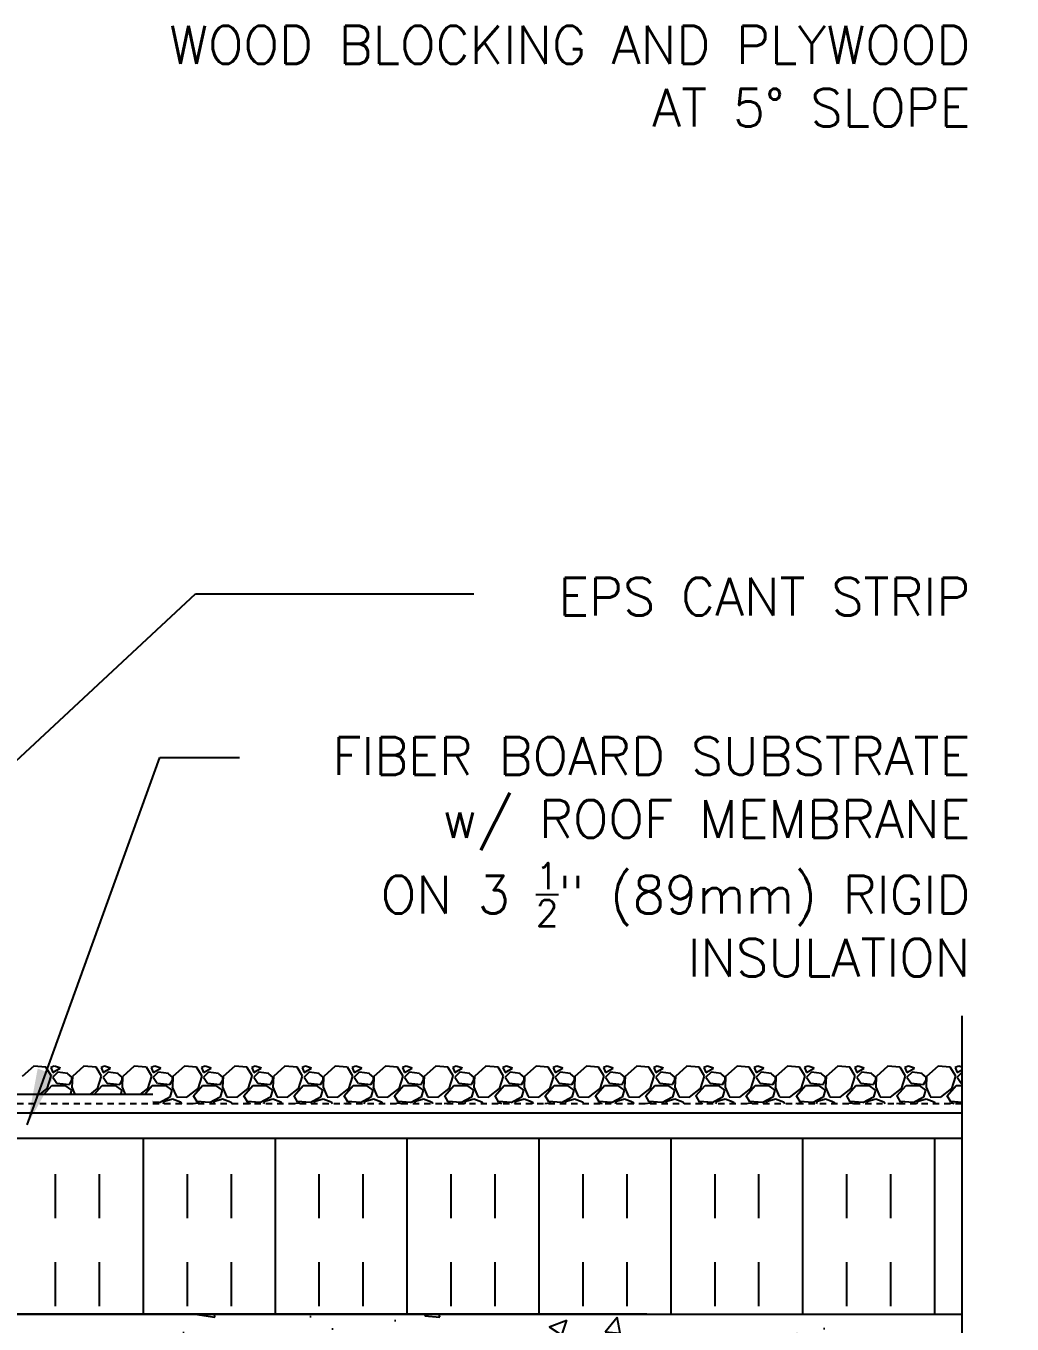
# Model space of a CAD drawing. Header units: inches. Extents: x 174.2 to 231.3, y 176.7 to 251.5.
# Drawn here: x 211.66 to 231.29, y 224.85 to 250.68 of the extents above; entities that cross this region are included whole.
import ezdxf

# ---------------------------------------------------------------- set-up
doc = ezdxf.new("R2010")
doc.units = ezdxf.units.IN
doc.header["$LTSCALE"] = 0.5
doc.header["$MEASUREMENT"] = 0
doc.linetypes.add('DASHED2', pattern=[0.375, 0.25, -0.125])
for name, color, linetype in [('HATCH', 12, 'Continuous'), ('line25', 2, 'Continuous'), ('LINE50', 5, 'Continuous'), ('LINE9', 9, 'Continuous'), ('TEXT', 4, 'Continuous')]:
    doc.layers.add(name, color=color, linetype=linetype)
doc.styles.add('DIM', font='romans.shx', dxfattribs={"width": 0.7})
doc.styles.add('ROMANS', font='romans.shx', dxfattribs={"height": 0.75})
doc.dimstyles.new('ext_12', dxfattribs={"dimscale": 12, "dimtxt": 0.075, "dimasz": 0.09375, "dimexe": 0.09375, "dimexo": 0.0625, "dimgap": 0.0625, "dimtad": 1, "dimdec": 1, "dimzin": 2, "dimdsep": 46, "dimlunit": 4, "dimtxsty": 'DIM', "dimcen": 0.09, "dimdle": 0.09375, "dimclrt": 4, "dimadec": 0, "dimazin": 0, "dimtfac": 1, "dimtdec": 1, "dimtmove": 2, "dimatfit": 3, "dimfxl": 1, "dimfrac": 2, "dimtolj": 1, "dimtzin": 0, "dimarcsym": 0})

msp = doc.modelspace()

# ---------------------------------------------------------------- hatches: boundary and pattern name
at = {"layer": 'HATCH'}
h = msp.add_hatch(dxfattribs=at)
h.set_pattern_fill('AR-CONC', color=256, scale=0.5)
h.set_pattern_definition([(50, (0, 0), (3.5863, -0.31376), [0.375, -4.125]), (355, (0, 0), (-0.693757, 3.76096), [0.3, -3.3]), (100.4514, (0.299, -0.026), (2.892544, 3.4472), [0.3187, -3.50571]), (46.1842, (0, 1), (5.336207, -0.827596), [0.5625, -6.1875]), (96.6356, (0.4447, 0.931), (4.67331, 4.87059), [0.47805, -5.25857]), (351.1842, (0, 1), (4.67331, 4.87059), [0.45, -4.95]), (21, (0.5, 0.75), (2.984535, -2.013094), [0.375, -4.125]), (326, (0.5, 0.75), (1.216577, 3.62575), [0.3, -3.3]), (71.4514, (0.7487, 0.5822), (4.201112, 1.612656), [0.3187, -3.50571]), (37.5, (0, 0), (0.0607993, 1.6644693), [0, -3.26, 0, -3.35, 0, -3.3125]), (7.5, (0, 0), (1.315348, 1.972059), [0, -1.91, 0, -3.185, 0, -1.2625]), (327.5, (-1.115, 0), (2.669112, -0.1127744), [0, -1.25, 0, -3.9, 0, -5.175]), (317.5, (-1.615, 0), (2.915931, 0.500525), [0, -1.625, 0, -2.59, 0, -3.675])])
edge = h.paths.add_edge_path()
edge.add_arc((202.41, 200.954), 0.5, 46.2109, 66.4218)
edge.add_line((202.61, 201.412), (202.52, 201.412))
edge.add_line((202.52, 201.412), (202.52, 201.454))
edge.add_arc((202.66, 201.661), 0.25, 180, 235.9442, ccw=False)
edge.add_line((202.41, 201.661), (202.41, 201.728))
edge.add_arc((202.472, 201.728), 0.0625, 90, 180, ccw=False)
edge.add_line((202.472, 201.791), (202.52, 201.791))
edge.add_line((202.52, 201.791), (202.52, 201.861))
edge.add_line((202.52, 201.861), (202.415, 201.861))
edge.add_arc((202.537, 202.203), 0.364, 214.9775, 250.3387, ccw=False)
edge.add_arc((201.614, 201.592), 0.743, 32.7919, 73.8107)
edge.add_spline(control_points=[(201.821, 202.306), (200.384, 202.627)], knot_values=[0, 0, 1, 1], degree=1, periodic=0)
edge.add_arc((199.827, 199.695), 2.984, 79.2546, 90.0995)
edge.add_line((199.822, 202.679), (198.756, 202.695))
edge.add_line((198.756, 202.695), (197.689, 202.679))
edge.add_arc((197.684, 199.695), 2.984, 89.9005, 100.7454)
edge.add_spline(control_points=[(197.128, 202.627), (195.69, 202.306)], knot_values=[0, 0, 1, 1], degree=1, periodic=0)
edge.add_arc((195.897, 201.592), 0.743, 106.1893, 147.2081)
edge.add_arc((194.974, 202.203), 0.364, 289.6613, 325.0225, ccw=False)
edge.add_line((195.097, 201.861), (194.992, 201.861))
edge.add_line((194.992, 201.861), (194.992, 201.791))
edge.add_line((194.992, 201.791), (195.039, 201.791))
edge.add_arc((195.039, 201.728), 0.0625, 0, 90, ccw=False)
edge.add_line((195.102, 201.728), (195.102, 201.661))
edge.add_arc((194.852, 201.661), 0.25, 304.0558, 360, ccw=False)
edge.add_line((194.992, 201.454), (194.992, 201.412))
edge.add_line((194.992, 201.412), (194.902, 201.412))
edge.add_arc((195.102, 200.954), 0.5, 113.5782, 133.7891)
edge.add_line((194.756, 201.315), (194.756, 198.544))
edge.add_line((194.756, 198.544), (197.756, 198.544))
edge.add_line((197.756, 198.544), (198.756, 199.544))
edge.add_line((198.756, 199.544), (198.756, 198.544))
edge.add_line((198.756, 198.544), (198.756, 197.544))
edge.add_line((198.756, 197.544), (199.756, 198.544))
edge.add_line((199.756, 198.544), (202.756, 198.544))
edge.add_line((202.756, 198.544), (202.756, 201.315))
h.paths.add_polyline_path([(202.756, 207.541), (202.756, 208.861), (202.126, 208.861), (202.126, 208.974), (202.246, 209.174), (202.246, 210.642, 0.268138), (202.084, 210.791), (195.427, 210.791, 0.268156), (195.266, 210.642), (195.266, 209.174), (195.386, 208.974), (195.386, 208.861), (194.756, 208.861), (194.756, 207.541), (194.756, 205.507, 0.088416), (194.902, 205.41), (194.992, 205.41), (194.992, 205.368, -0.249069), (195.102, 205.161), (195.102, 205.093, -0.414214), (195.039, 205.031), (194.992, 205.031), (194.992, 204.961), (195.097, 204.961, 0.085348), (195.426, 205.036, -0.669601), (195.559, 204.916, 2.087231), (195.993, 205.141, -1), (196.156, 205.549, -0.21345), (196.548, 205.16, -0.068226), (196.684, 204.532, 1.753171), (197.135, 204.829, -0.940793), (197.338, 205.212, -0.173075), (197.684, 204.845), (197.827, 204.459, 1.612474), (198.258, 204.818, -0.734872), (198.282, 205.329, -0.068475), (198.756, 205.391, -0.068475), (199.23, 205.329, -0.734872), (199.253, 204.818, 1.612474), (199.684, 204.459), (199.827, 204.845, -0.173075), (200.173, 205.212, -0.940793), (200.376, 204.829, 1.753171), (200.827, 204.532, -0.068226), (200.963, 205.16, -0.21345), (201.355, 205.549, -1), (201.519, 205.141, 2.087231), (201.953, 204.916, -0.669601), (202.085, 205.036, 0.085348), (202.415, 204.961), (202.52, 204.961), (202.52, 205.031), (202.472, 205.031, -0.414214), (202.41, 205.093), (202.41, 205.161, -0.249069), (202.52, 205.368), (202.52, 205.41), (202.61, 205.41, 0.088416), (202.756, 205.507)])
h.paths.add_polyline_path([(198.679, 212.194, 0.225652), (198.304, 212.569), (195.641, 212.569, 0.225652), (195.266, 212.194), (195.266, 211.353, 0.225652), (195.641, 210.978), (198.304, 210.978, 0.225652), (198.679, 211.353)])
h.paths.add_polyline_path([(198.679, 213.975, 0.225652), (198.304, 214.35), (195.641, 214.35, 0.225652), (195.266, 213.975), (195.266, 213.134, 0.225652), (195.641, 212.759), (198.304, 212.759, 0.225652), (198.679, 213.134)])
h.paths.add_polyline_path([(202.246, 213.975, 0.225652), (201.871, 214.35), (199.207, 214.35, 0.225652), (198.832, 213.975), (198.832, 213.134, 0.225652), (199.207, 212.759), (201.871, 212.759, 0.225652), (202.246, 213.134)])
h.paths.add_polyline_path([(202.246, 212.194, 0.225652), (201.871, 212.569), (199.207, 212.569, 0.225652), (198.832, 212.194), (198.832, 211.353, 0.225652), (199.207, 210.978), (201.871, 210.978, 0.225652), (202.246, 211.353)])
h.paths.add_polyline_path([(202.391, 217.996), (202.756, 217.996), (202.756, 218.291), (202.756, 221.791), (201.256, 221.791), (201.256, 217.999), (201.534, 217.999), (201.534, 217.772), (201.275, 217.772), (201.006, 217.772), (200.477, 217.772), (200.477, 217.999), (200.756, 217.999), (200.756, 221.791), (199.256, 221.791, 0.506158), (198.612, 221.777, 0.520567), (197.968, 221.777, 0.520567), (197.686, 221.777, 0.520567), (197.451, 221.777, 0.520567), (196.933, 221.777, 0.520567), (196.542, 221.777, 0.520567), (195.907, 221.777, 0.520567), (195.557, 221.777, 0.408907), (195.121, 221.858), (195.121, 220.696), (194.756, 220.696), (194.756, 219.946), (195.121, 219.946), (195.121, 218.746), (194.756, 218.746), (194.756, 217.996), (195.121, 217.996), (195.121, 217.212, -0.385423), (195.166, 217.163), (195.166, 217.133), (195.266, 217.133), (195.266, 215.531, -0.380397), (195.559, 215.236, 2.087231), (195.993, 215.461, -1), (196.156, 215.869, -0.21345), (196.548, 215.48, -0.068226), (196.684, 214.852, 1.753171), (197.135, 215.149, -0.940793), (197.338, 215.532, -0.173075), (197.684, 215.165), (197.827, 214.779, 1.612474), (198.258, 215.138, -0.734872), (198.282, 215.649, -0.068475), (198.756, 215.711, -0.068475), (199.23, 215.649, -0.734872), (199.253, 215.138, 1.612474), (199.684, 214.779), (199.827, 215.165, -0.173075), (200.173, 215.532, -0.940793), (200.376, 215.149, 1.753171), (200.827, 214.852, -0.068226), (200.963, 215.48, -0.21345), (201.355, 215.869, -1), (201.519, 215.461, 2.087231), (201.953, 215.236, -0.380392), (202.246, 215.531), (202.246, 217.133), (202.346, 217.133), (202.346, 217.163, -0.385423), (202.391, 217.212)])
h.paths.add_polyline_path([(230.288, 225.041), (203.443, 225.041, 0.514297), (202.884, 225.036, 0.520567), (202.532, 225.036, 0.520567), (202.174, 225.036, 0.520567), (201.735, 225.036, 0.520567), (201.409, 225.036, 0.520567), (200.923, 225.036, 0.520567), (200.522, 225.036, 0.520567), (200.251, 225.036, 0.520567), (199.921, 225.036, 0.520567), (199.449, 225.036, 0.520567), (199.185, 225.036, 0.520567), (198.888, 225.036, 0.520567), (198.619, 225.036, 0.520567), (198.372, 225.036, 0.520567), (198.126, 225.036, 0.520567), (197.834, 225.036, 0.520567), (197.607, 225.036, 0.520567), (197.277, 225.036, 0.520567), (196.828, 225.036, 0.520567), (196.658, 225.036, 0.520567), (196.299, 225.036, 0.520567), (196.082, 225.036, 0.360276), (195.775, 225.036, 0.362638), (195.475, 225.036, 0.376349), (195.231, 225.036, 0.520567), (195.062, 225.036, 0.520567), (194.84, 225.036, 0.270135), (194.756, 225.075), (194.756, 223.846), (195.121, 223.846), (195.121, 222.646), (194.756, 222.646), (194.756, 221.896), (195.121, 221.896), (195.121, 221.858, -0.408907), (195.557, 221.777, -0.520567), (195.907, 221.777, -0.520567), (196.542, 221.777, -0.520567), (196.933, 221.777, -0.520567), (197.451, 221.777, -0.520567), (197.686, 221.777, -0.520567), (197.968, 221.777, -0.520567), (198.612, 221.777, -0.506158), (199.256, 221.791), (199.256, 223.791), (199.506, 223.791), (230.288, 223.791)])
h.paths.add_polyline_path([(230.288, 223.541), (199.756, 223.541), (199.756, 223.291), (203.857, 223.291), (204.857, 222.291), (230.288, 222.291)], flags=17)
h.paths.add_polyline_path([(230.288, 223.791), (199.506, 223.791, -0.414214), (199.756, 223.541), (230.288, 223.541)], flags=17)
h.paths.add_polyline_path([(202.756, 227.576, 0.088416), (202.61, 227.673), (202.52, 227.673), (202.52, 227.715, -0.249069), (202.41, 227.922), (202.41, 227.989, -0.414214), (202.472, 228.052), (202.52, 228.052), (202.52, 228.122), (202.415, 228.122, 0.087457), (202.077, 228.043, -0.638777), (201.953, 228.167, 2.087231), (201.519, 227.942, -1), (201.355, 227.533, -0.21345), (200.963, 227.922, -0.068226), (200.827, 228.55, 1.753171), (200.376, 228.254, -0.940793), (200.173, 227.87, -0.173075), (199.827, 228.237), (199.684, 228.624, 1.612474), (199.253, 228.264, -0.734872), (199.23, 227.753, -0.068475), (198.756, 227.691, -0.068475), (198.282, 227.753, -0.734872), (198.258, 228.264, 1.612474), (197.827, 228.624), (197.684, 228.237, -0.173075), (197.338, 227.87, -0.940793), (197.135, 228.254, 1.753171), (196.684, 228.55, -0.068226), (196.548, 227.922, -0.21345), (196.156, 227.533, -1), (195.993, 227.942, 2.087231), (195.559, 228.167, -0.638777), (195.434, 228.043, 0.087457), (195.097, 228.122), (194.992, 228.122), (194.992, 228.052), (195.039, 228.052, -0.414214), (195.102, 227.989), (195.102, 227.922, -0.249069), (194.992, 227.715), (194.992, 227.673), (194.902, 227.673, 0.088416), (194.756, 227.576), (194.756, 225.541), (194.756, 225.075, -0.270135), (194.84, 225.036, -0.520567), (195.062, 225.036, -0.520567), (195.231, 225.036, -0.376349), (195.475, 225.036, -0.362638), (195.775, 225.036, -0.360276), (196.082, 225.036, -0.520567), (196.299, 225.036, -0.520567), (196.658, 225.036, -0.520567), (196.828, 225.036, -0.520567), (197.277, 225.036, -0.520567), (197.607, 225.036, -0.520567), (197.834, 225.036, -0.520567), (198.126, 225.036, -0.520567), (198.372, 225.036, -0.520567), (198.619, 225.036, -0.520567), (198.888, 225.036, -0.520567), (199.185, 225.036, -0.520567), (199.449, 225.036, -0.520567), (199.921, 225.036, -0.520567), (200.251, 225.036, -0.520567), (200.522, 225.036, -0.520567), (200.923, 225.036, -0.520567), (201.409, 225.036, -0.520567), (201.735, 225.036, -0.520567), (202.174, 225.036, -0.520567), (202.532, 225.036, -0.520567), (202.884, 225.036, -0.514297), (203.443, 225.041), (203.443, 225.541), (202.756, 225.541)])
edge = h.paths.add_edge_path()
edge.add_spline(control_points=[(201.821, 241.306), (200.384, 241.626)], knot_values=[0, 0, 1, 1], degree=1, periodic=0)
edge.add_arc((199.827, 238.694), 2.984, 79.2546, 90.0995)
edge.add_line((199.822, 241.678), (198.756, 241.694))
edge.add_line((198.756, 241.694), (197.689, 241.678))
edge.add_arc((197.684, 238.694), 2.984, 89.9005, 100.7454)
edge.add_spline(control_points=[(197.128, 241.626), (195.69, 241.306)], knot_values=[0, 0, 1, 1], degree=1, periodic=0)
edge.add_arc((195.897, 240.592), 0.743, 106.1893, 147.2081)
edge.add_arc((194.974, 241.203), 0.364, 289.6613, 325.0225, ccw=False)
edge.add_line((195.097, 240.86), (194.992, 240.86))
edge.add_line((194.992, 240.86), (194.992, 240.79))
edge.add_line((194.992, 240.79), (195.039, 240.79))
edge.add_arc((195.039, 240.728), 0.0625, 0, 90, ccw=False)
edge.add_line((195.102, 240.728), (195.102, 240.66))
edge.add_arc((194.852, 240.66), 0.25, 304.0558, 360, ccw=False)
edge.add_line((194.992, 240.453), (194.992, 240.411))
edge.add_line((194.992, 240.411), (194.902, 240.411))
edge.add_arc((195.102, 239.953), 0.5, 113.5782, 133.7891)
edge.add_line((194.756, 240.314), (194.756, 237.044))
edge.add_line((194.756, 237.044), (197.974, 237.044))
edge.add_line((197.974, 237.044), (198.974, 238.044))
edge.add_line((198.974, 238.044), (198.974, 236.044))
edge.add_line((198.974, 236.044), (199.974, 237.044))
edge.add_line((199.974, 237.044), (202.756, 237.044))
edge.add_line((202.756, 237.044), (202.756, 240.314))
edge.add_arc((202.41, 239.953), 0.5, 46.2109, 66.4218)
edge.add_line((202.61, 240.411), (202.52, 240.411))
edge.add_line((202.52, 240.411), (202.52, 240.453))
edge.add_arc((202.66, 240.66), 0.25, 180, 235.9442, ccw=False)
edge.add_line((202.41, 240.66), (202.41, 240.728))
edge.add_arc((202.472, 240.728), 0.0625, 90, 180, ccw=False)
edge.add_line((202.472, 240.79), (202.52, 240.79))
edge.add_line((202.52, 240.79), (202.52, 240.86))
edge.add_line((202.52, 240.86), (202.415, 240.86))
edge.add_arc((202.537, 241.203), 0.364, 214.9775, 250.3387, ccw=False)
edge.add_arc((201.614, 240.592), 0.743, 32.7919, 73.8107)
h.paths.add_polyline_path([(202.756, 245.134, 0.259173), (202.304, 244.915, 0.520567), (201.805, 244.915, 0.520567), (201.418, 244.915, 0.336749), (200.756, 245.02, 0.336749), (200.094, 244.915, 0.520567), (199.707, 244.915, 0.520567), (199.207, 244.915, 0.520567), (198.361, 244.915, 0.520567), (198.078, 244.915, 0.520567), (197.184, 244.915, 0.520567), (196.444, 244.915, 0.520567), (195.751, 244.915, 0.520567), (195.531, 244.915, 0.321585), (194.756, 244.94), (194.756, 244.506, 0.088416), (194.902, 244.409), (194.992, 244.409), (194.992, 244.367, -0.249069), (195.102, 244.16), (195.102, 244.093, -0.414214), (195.039, 244.03), (194.992, 244.03), (194.992, 243.96), (195.097, 243.96, 0.085348), (195.426, 244.036, -0.669601), (195.559, 243.915, 2.087231), (195.993, 244.14, -1), (196.156, 244.549, -0.21345), (196.548, 244.16, -0.069923), (196.685, 243.516, 1.702394), (197.135, 243.828, -0.940793), (197.338, 244.212, -0.173075), (197.684, 243.845), (197.827, 243.458, 1.612474), (198.258, 243.818, -0.734872), (198.282, 244.329, -0.068475), (198.756, 244.391, -0.068475), (199.23, 244.329, -0.734872), (199.253, 243.818, 1.612474), (199.684, 243.458), (199.827, 243.845, -0.173075), (200.173, 244.212, -0.940793), (200.376, 243.828, 1.702394), (200.826, 243.516, -0.069923), (200.963, 244.16, -0.21345), (201.355, 244.549, -1), (201.519, 244.14, 2.087231), (201.953, 243.915, -0.669601), (202.085, 244.036, 0.085348), (202.415, 243.96), (202.52, 243.96), (202.52, 244.03), (202.472, 244.03, -0.414214), (202.41, 244.093), (202.41, 244.16, -0.249069), (202.52, 244.367), (202.52, 244.409), (202.61, 244.409, 0.088416), (202.756, 244.506)])
h = msp.add_hatch(dxfattribs=at)
h.set_pattern_fill('INSUL', color=256, scale=7, angle=90, style=0)
h.set_pattern_definition([(90, (227.1246, 226.949), (-2.625, 2e-16), []), (90, (226.2496, 226.949), (-2.625, 2e-16), [0.875, -0.875]), (90, (225.3746, 226.949), (-2.625, 2e-16), [0.875, -0.875])])
h.paths.add_polyline_path([(230.288, 228.541), (224.03, 228.541), (224.03, 225.041), (230.288, 225.041)])
h.paths.add_polyline_path([(205.881, 228.541), (205.881, 225.041), (224.021, 225.041), (224.021, 228.541)])

# ---------------------------------------------------------------- linework, layer by layer
for p, q in [((211.818, 229.98), (211.588, 229.77)), ((212.058, 229.959), (211.818, 229.979)), ((212.169, 229.781), (212.059, 229.961)), ((212.227, 229.98), (212.157, 229.95)), ((212.157, 229.95), (212.197, 229.85)), ((212.197, 229.85), (212.347, 229.94)), ((212.348, 229.94), (212.228, 229.98)), ((212.818, 229.98), (212.588, 229.77)), ((213.058, 229.959), (212.818, 229.979)), ((213.169, 229.781), (213.059, 229.961)), ((213.227, 229.98), (213.157, 229.95)), ((213.157, 229.95), (213.197, 229.85)), ((213.197, 229.85), (213.347, 229.94)), ((213.348, 229.94), (213.228, 229.98)), ((213.818, 229.98), (213.588, 229.77)), ((214.058, 229.959), (213.818, 229.979)), ((214.169, 229.781), (214.059, 229.961)), ((214.227, 229.98), (214.157, 229.95)), ((214.157, 229.95), (214.197, 229.85)), ((214.197, 229.85), (214.347, 229.94)), ((214.348, 229.94), (214.228, 229.98)), ((214.818, 229.98), (214.588, 229.77)), ((215.058, 229.959), (214.818, 229.979)), ((215.169, 229.781), (215.059, 229.961)), ((215.227, 229.98), (215.157, 229.95)), ((215.157, 229.95), (215.197, 229.85)), ((215.197, 229.85), (215.347, 229.94)), ((215.348, 229.94), (215.228, 229.98)), ((215.818, 229.98), (215.588, 229.77)), ((216.058, 229.959), (215.818, 229.979)), ((216.169, 229.781), (216.059, 229.961)), ((216.227, 229.98), (216.157, 229.95)), ((216.157, 229.95), (216.197, 229.85)), ((216.197, 229.85), (216.347, 229.94)), ((216.348, 229.94), (216.228, 229.98)), ((216.818, 229.98), (216.588, 229.77)), ((217.058, 229.959), (216.818, 229.979)), ((217.169, 229.781), (217.059, 229.961)), ((217.227, 229.98), (217.157, 229.95)), ((217.157, 229.95), (217.197, 229.85)), ((217.197, 229.85), (217.347, 229.94)), ((217.348, 229.94), (217.228, 229.98)), ((217.818, 229.98), (217.588, 229.77)), ((218.058, 229.959), (217.818, 229.979)), ((218.169, 229.781), (218.059, 229.961)), ((218.227, 229.98), (218.157, 229.95)), ((218.157, 229.95), (218.197, 229.85)), ((218.197, 229.85), (218.347, 229.94)), ((218.348, 229.94), (218.228, 229.98)), ((218.818, 229.98), (218.588, 229.77)), ((219.058, 229.959), (218.818, 229.979)), ((219.169, 229.781), (219.059, 229.961)), ((219.227, 229.98), (219.157, 229.95)), ((219.157, 229.95), (219.197, 229.85)), ((219.197, 229.85), (219.347, 229.94)), ((219.348, 229.94), (219.228, 229.98)), ((219.818, 229.98), (219.588, 229.77)), ((220.058, 229.959), (219.818, 229.979)), ((220.169, 229.781), (220.059, 229.961)), ((220.227, 229.98), (220.157, 229.95)), ((220.157, 229.95), (220.197, 229.85)), ((220.197, 229.85), (220.347, 229.94)), ((220.348, 229.94), (220.228, 229.98)), ((220.818, 229.98), (220.588, 229.77)), ((221.058, 229.959), (220.818, 229.979)), ((221.169, 229.781), (221.059, 229.961)), ((221.227, 229.98), (221.157, 229.95)), ((221.157, 229.95), (221.197, 229.85)), ((221.197, 229.85), (221.347, 229.94)), ((221.348, 229.94), (221.228, 229.98)), ((221.818, 229.98), (221.588, 229.77)), ((222.058, 229.959), (221.818, 229.979)), ((222.169, 229.781), (222.059, 229.961)), ((222.227, 229.98), (222.157, 229.95)), ((222.157, 229.95), (222.197, 229.85)), ((222.197, 229.85), (222.347, 229.94)), ((222.348, 229.94), (222.228, 229.98)), ((222.818, 229.98), (222.588, 229.77)), ((223.058, 229.959), (222.818, 229.979)), ((223.169, 229.781), (223.059, 229.961)), ((223.227, 229.98), (223.157, 229.95)), ((223.157, 229.95), (223.197, 229.85)), ((223.197, 229.85), (223.347, 229.94)), ((223.348, 229.94), (223.228, 229.98)), ((223.818, 229.98), (223.588, 229.77)), ((224.058, 229.959), (223.818, 229.979)), ((224.169, 229.781), (224.059, 229.961)), ((224.227, 229.98), (224.157, 229.95)), ((224.157, 229.95), (224.197, 229.85)), ((224.197, 229.85), (224.347, 229.94)), ((224.348, 229.94), (224.228, 229.98)), ((224.818, 229.98), (224.588, 229.77)), ((225.058, 229.959), (224.818, 229.979)), ((225.169, 229.781), (225.059, 229.961)), ((225.227, 229.98), (225.157, 229.95)), ((225.157, 229.95), (225.197, 229.85)), ((225.197, 229.85), (225.347, 229.94)), ((225.348, 229.94), (225.228, 229.98)), ((225.818, 229.98), (225.588, 229.77)), ((226.058, 229.959), (225.818, 229.979)), ((226.169, 229.781), (226.059, 229.961)), ((226.227, 229.98), (226.157, 229.95)), ((226.157, 229.95), (226.197, 229.85)), ((226.197, 229.85), (226.347, 229.94)), ((226.348, 229.94), (226.228, 229.98)), ((226.818, 229.98), (226.588, 229.77)), ((227.058, 229.959), (226.818, 229.979)), ((227.169, 229.781), (227.059, 229.961)), ((227.227, 229.98), (227.157, 229.95)), ((227.157, 229.95), (227.197, 229.85)), ((227.197, 229.85), (227.347, 229.94)), ((227.348, 229.94), (227.228, 229.98)), ((227.818, 229.98), (227.588, 229.77)), ((228.058, 229.959), (227.818, 229.979)), ((228.169, 229.781), (228.059, 229.961)), ((228.227, 229.98), (228.157, 229.95)), ((228.157, 229.95), (228.197, 229.85)), ((228.197, 229.85), (228.347, 229.94)), ((228.348, 229.94), (228.228, 229.98)), ((228.818, 229.98), (228.588, 229.77)), ((229.058, 229.959), (228.818, 229.979)), ((229.169, 229.781), (229.059, 229.961)), ((229.227, 229.98), (229.157, 229.95)), ((229.157, 229.95), (229.197, 229.85)), ((229.197, 229.85), (229.347, 229.94)), ((229.348, 229.94), (229.228, 229.98)), ((229.818, 229.98), (229.588, 229.77)), ((230.058, 229.959), (229.818, 229.979)), ((230.169, 229.781), (230.059, 229.961)), ((230.227, 229.98), (230.157, 229.95)), ((230.157, 229.95), (230.197, 229.85)), ((230.197, 229.85), (230.288, 229.905)), ((230.288, 229.96), (230.228, 229.98)), ((212.088, 229.53), (212.168, 229.78)), ((212.297, 229.86), (212.197, 229.76)), ((212.197, 229.76), (212.277, 229.64)), ((212.278, 229.64), (212.528, 229.61)), ((212.498, 229.831), (212.298, 229.861)), ((212.579, 229.758), (212.499, 229.828)), ((212.528, 229.61), (212.578, 229.7)), ((212.587, 229.77), (212.577, 229.56)), ((212.578, 229.7), (212.578, 229.76)), ((213.088, 229.53), (213.168, 229.78)), ((213.297, 229.86), (213.197, 229.76)), ((213.197, 229.76), (213.277, 229.64)), ((213.278, 229.64), (213.528, 229.61)), ((213.498, 229.831), (213.298, 229.861)), ((213.579, 229.758), (213.499, 229.828)), ((213.528, 229.61), (213.578, 229.7)), ((213.587, 229.77), (213.577, 229.56)), ((213.578, 229.7), (213.578, 229.76)), ((214.088, 229.53), (214.168, 229.78)), ((214.297, 229.86), (214.197, 229.76)), ((214.197, 229.76), (214.277, 229.64)), ((214.278, 229.64), (214.528, 229.61)), ((214.498, 229.831), (214.298, 229.861)), ((214.579, 229.758), (214.499, 229.828)), ((214.528, 229.61), (214.578, 229.7)), ((214.587, 229.77), (214.577, 229.56)), ((214.578, 229.7), (214.578, 229.76)), ((215.088, 229.53), (215.168, 229.78)), ((215.297, 229.86), (215.197, 229.76)), ((215.197, 229.76), (215.277, 229.64)), ((215.278, 229.64), (215.528, 229.61)), ((215.498, 229.831), (215.298, 229.861)), ((215.579, 229.758), (215.499, 229.828)), ((215.528, 229.61), (215.578, 229.7)), ((215.587, 229.77), (215.577, 229.56)), ((215.578, 229.7), (215.578, 229.76)), ((216.088, 229.53), (216.168, 229.78)), ((216.297, 229.86), (216.197, 229.76)), ((216.197, 229.76), (216.277, 229.64)), ((216.278, 229.64), (216.528, 229.61)), ((216.498, 229.831), (216.298, 229.861)), ((216.579, 229.758), (216.499, 229.828)), ((216.528, 229.61), (216.578, 229.7)), ((216.587, 229.77), (216.577, 229.56)), ((216.578, 229.7), (216.578, 229.76)), ((217.088, 229.53), (217.168, 229.78)), ((217.297, 229.86), (217.197, 229.76)), ((217.197, 229.76), (217.277, 229.64)), ((217.278, 229.64), (217.528, 229.61)), ((217.498, 229.831), (217.298, 229.861)), ((217.579, 229.758), (217.499, 229.828)), ((217.528, 229.61), (217.578, 229.7)), ((217.587, 229.77), (217.577, 229.56)), ((217.578, 229.7), (217.578, 229.76)), ((218.088, 229.53), (218.168, 229.78)), ((218.297, 229.86), (218.197, 229.76)), ((218.197, 229.76), (218.277, 229.64)), ((218.278, 229.64), (218.528, 229.61)), ((218.498, 229.831), (218.298, 229.861)), ((218.579, 229.758), (218.499, 229.828)), ((218.528, 229.61), (218.578, 229.7)), ((218.587, 229.77), (218.577, 229.56)), ((218.578, 229.7), (218.578, 229.76)), ((219.088, 229.53), (219.168, 229.78)), ((219.297, 229.86), (219.197, 229.76)), ((219.197, 229.76), (219.277, 229.64)), ((219.278, 229.64), (219.528, 229.61)), ((219.498, 229.831), (219.298, 229.861)), ((219.579, 229.758), (219.499, 229.828)), ((219.528, 229.61), (219.578, 229.7)), ((219.587, 229.77), (219.577, 229.56)), ((219.578, 229.7), (219.578, 229.76)), ((220.088, 229.53), (220.168, 229.78)), ((220.297, 229.86), (220.197, 229.76)), ((220.197, 229.76), (220.277, 229.64)), ((220.278, 229.64), (220.528, 229.61)), ((220.498, 229.831), (220.298, 229.861)), ((220.579, 229.758), (220.499, 229.828)), ((220.528, 229.61), (220.578, 229.7)), ((220.587, 229.77), (220.577, 229.56)), ((220.578, 229.7), (220.578, 229.76)), ((221.088, 229.53), (221.168, 229.78)), ((221.297, 229.86), (221.197, 229.76)), ((221.197, 229.76), (221.277, 229.64)), ((221.278, 229.64), (221.528, 229.61)), ((221.498, 229.831), (221.298, 229.861)), ((221.579, 229.758), (221.499, 229.828)), ((221.528, 229.61), (221.578, 229.7)), ((221.587, 229.77), (221.577, 229.56)), ((221.578, 229.7), (221.578, 229.76)), ((222.088, 229.53), (222.168, 229.78)), ((222.297, 229.86), (222.197, 229.76)), ((222.197, 229.76), (222.277, 229.64)), ((222.278, 229.64), (222.528, 229.61)), ((222.498, 229.831), (222.298, 229.861)), ((222.579, 229.758), (222.499, 229.828)), ((222.528, 229.61), (222.578, 229.7)), ((222.587, 229.77), (222.577, 229.56)), ((222.578, 229.7), (222.578, 229.76)), ((223.088, 229.53), (223.168, 229.78)), ((223.297, 229.86), (223.197, 229.76)), ((223.197, 229.76), (223.277, 229.64)), ((223.278, 229.64), (223.528, 229.61)), ((223.498, 229.831), (223.298, 229.861)), ((223.579, 229.758), (223.499, 229.828)), ((223.528, 229.61), (223.578, 229.7)), ((223.587, 229.77), (223.577, 229.56)), ((223.578, 229.7), (223.578, 229.76)), ((224.088, 229.53), (224.168, 229.78)), ((224.297, 229.86), (224.197, 229.76)), ((224.197, 229.76), (224.277, 229.64)), ((224.278, 229.64), (224.528, 229.61)), ((224.498, 229.831), (224.298, 229.861)), ((224.579, 229.758), (224.499, 229.828)), ((224.528, 229.61), (224.578, 229.7)), ((224.587, 229.77), (224.577, 229.56)), ((224.578, 229.7), (224.578, 229.76)), ((225.088, 229.53), (225.168, 229.78)), ((225.297, 229.86), (225.197, 229.76)), ((225.197, 229.76), (225.277, 229.64)), ((225.278, 229.64), (225.528, 229.61)), ((225.498, 229.831), (225.298, 229.861)), ((225.579, 229.758), (225.499, 229.828)), ((225.528, 229.61), (225.578, 229.7)), ((225.587, 229.77), (225.577, 229.56)), ((225.578, 229.7), (225.578, 229.76)), ((226.088, 229.53), (226.168, 229.78)), ((226.297, 229.86), (226.197, 229.76)), ((226.197, 229.76), (226.277, 229.64)), ((226.278, 229.64), (226.528, 229.61)), ((226.498, 229.831), (226.298, 229.861)), ((226.579, 229.758), (226.499, 229.828)), ((226.528, 229.61), (226.578, 229.7)), ((226.587, 229.77), (226.577, 229.56)), ((226.578, 229.7), (226.578, 229.76)), ((227.088, 229.53), (227.168, 229.78)), ((227.297, 229.86), (227.197, 229.76)), ((227.197, 229.76), (227.277, 229.64)), ((227.278, 229.64), (227.528, 229.61)), ((227.498, 229.831), (227.298, 229.861)), ((227.579, 229.758), (227.499, 229.828)), ((227.528, 229.61), (227.578, 229.7)), ((227.587, 229.77), (227.577, 229.56)), ((227.578, 229.7), (227.578, 229.76)), ((228.088, 229.53), (228.168, 229.78)), ((228.297, 229.86), (228.197, 229.76)), ((228.197, 229.76), (228.277, 229.64)), ((228.278, 229.64), (228.528, 229.61)), ((228.498, 229.831), (228.298, 229.861)), ((228.579, 229.758), (228.499, 229.828)), ((228.528, 229.61), (228.578, 229.7)), ((228.587, 229.77), (228.577, 229.56)), ((228.578, 229.7), (228.578, 229.76)), ((229.088, 229.53), (229.168, 229.78)), ((229.297, 229.86), (229.197, 229.76)), ((229.197, 229.76), (229.277, 229.64)), ((229.278, 229.64), (229.528, 229.61)), ((229.498, 229.831), (229.298, 229.861)), ((229.579, 229.758), (229.499, 229.828)), ((229.528, 229.61), (229.578, 229.7)), ((229.587, 229.77), (229.577, 229.56)), ((229.578, 229.7), (229.578, 229.76)), ((230.088, 229.53), (230.168, 229.78)), ((230.288, 229.851), (230.197, 229.76)), ((230.197, 229.76), (230.277, 229.64)), ((230.278, 229.64), (230.288, 229.638)), ((214.186, 229.416), (210.238, 229.416)), ((211.939, 229.416), (212.088, 229.531)), ((212.021, 229.416), (212.178, 229.59)), ((212.178, 229.59), (212.438, 229.59)), ((212.437, 229.592), (212.567, 229.502)), ((212.568, 229.5), (212.544, 229.416)), ((212.576, 229.562), (212.638, 229.416)), ((212.939, 229.416), (213.088, 229.531)), ((213.021, 229.416), (213.178, 229.59)), ((213.178, 229.59), (213.438, 229.59)), ((213.437, 229.592), (213.567, 229.502)), ((213.568, 229.5), (213.544, 229.416)), ((213.576, 229.562), (213.638, 229.416)), ((213.939, 229.416), (214.088, 229.531)), ((214.021, 229.416), (214.178, 229.59)), ((214.178, 229.59), (214.438, 229.59)), ((214.437, 229.592), (214.567, 229.502)), ((214.568, 229.5), (214.528, 229.36)), ((214.576, 229.562), (214.656, 229.372)), ((214.657, 229.37), (214.867, 229.36)), ((214.868, 229.361), (215.088, 229.531)), ((214.998, 229.39), (215.178, 229.59)), ((215.069, 229.27), (214.999, 229.39)), ((215.178, 229.59), (215.438, 229.59)), ((215.437, 229.592), (215.567, 229.502)), ((215.568, 229.5), (215.528, 229.36)), ((215.576, 229.562), (215.656, 229.372)), ((215.657, 229.37), (215.867, 229.36)), ((215.868, 229.361), (216.088, 229.531)), ((215.998, 229.39), (216.178, 229.59)), ((216.069, 229.27), (215.999, 229.39)), ((216.178, 229.59), (216.438, 229.59)), ((216.437, 229.592), (216.567, 229.502)), ((216.568, 229.5), (216.528, 229.36)), ((216.576, 229.562), (216.656, 229.372)), ((216.657, 229.37), (216.867, 229.36)), ((216.868, 229.361), (217.088, 229.531)), ((216.998, 229.39), (217.178, 229.59)), ((217.069, 229.27), (216.999, 229.39)), ((217.178, 229.59), (217.438, 229.59)), ((217.437, 229.592), (217.567, 229.502)), ((217.568, 229.5), (217.528, 229.36)), ((217.576, 229.562), (217.656, 229.372)), ((217.657, 229.37), (217.867, 229.36)), ((217.868, 229.361), (218.088, 229.531)), ((217.998, 229.39), (218.178, 229.59)), ((218.069, 229.27), (217.999, 229.39)), ((218.178, 229.59), (218.438, 229.59)), ((218.437, 229.592), (218.567, 229.502)), ((218.568, 229.5), (218.528, 229.36)), ((218.576, 229.562), (218.656, 229.372)), ((218.657, 229.37), (218.867, 229.36)), ((218.868, 229.361), (219.088, 229.531)), ((218.998, 229.39), (219.178, 229.59)), ((219.069, 229.27), (218.999, 229.39)), ((219.178, 229.59), (219.438, 229.59)), ((219.437, 229.592), (219.567, 229.502)), ((219.568, 229.5), (219.528, 229.36)), ((219.576, 229.562), (219.656, 229.372)), ((219.657, 229.37), (219.867, 229.36)), ((219.868, 229.361), (220.088, 229.531)), ((219.998, 229.39), (220.178, 229.59)), ((220.069, 229.27), (219.999, 229.39)), ((220.178, 229.59), (220.438, 229.59)), ((220.437, 229.592), (220.567, 229.502)), ((220.568, 229.5), (220.528, 229.36)), ((220.576, 229.562), (220.656, 229.372)), ((220.657, 229.37), (220.867, 229.36)), ((220.868, 229.361), (221.088, 229.531)), ((220.998, 229.39), (221.178, 229.59)), ((221.069, 229.27), (220.999, 229.39)), ((221.178, 229.59), (221.438, 229.59)), ((221.437, 229.592), (221.567, 229.502)), ((221.568, 229.5), (221.528, 229.36)), ((221.576, 229.562), (221.656, 229.372)), ((221.657, 229.37), (221.867, 229.36)), ((221.868, 229.361), (222.088, 229.531)), ((221.998, 229.39), (222.178, 229.59)), ((222.069, 229.27), (221.999, 229.39)), ((222.178, 229.59), (222.438, 229.59)), ((222.437, 229.592), (222.567, 229.502)), ((222.568, 229.5), (222.528, 229.36)), ((222.576, 229.562), (222.656, 229.372)), ((222.657, 229.37), (222.867, 229.36)), ((222.868, 229.361), (223.088, 229.531)), ((222.998, 229.39), (223.178, 229.59)), ((223.069, 229.27), (222.999, 229.39)), ((223.178, 229.59), (223.438, 229.59)), ((223.437, 229.592), (223.567, 229.502)), ((223.568, 229.5), (223.528, 229.36)), ((223.576, 229.562), (223.656, 229.372)), ((223.657, 229.37), (223.867, 229.36)), ((223.868, 229.361), (224.088, 229.531)), ((223.998, 229.39), (224.178, 229.59)), ((224.069, 229.27), (223.999, 229.39)), ((224.178, 229.59), (224.438, 229.59)), ((224.437, 229.592), (224.567, 229.502)), ((224.568, 229.5), (224.528, 229.36)), ((224.576, 229.562), (224.656, 229.372)), ((224.657, 229.37), (224.867, 229.36)), ((224.868, 229.361), (225.088, 229.531)), ((224.998, 229.39), (225.178, 229.59)), ((225.069, 229.27), (224.999, 229.39)), ((225.178, 229.59), (225.438, 229.59)), ((225.437, 229.592), (225.567, 229.502)), ((225.568, 229.5), (225.528, 229.36)), ((225.576, 229.562), (225.656, 229.372)), ((225.657, 229.37), (225.867, 229.36)), ((225.868, 229.361), (226.088, 229.531)), ((225.998, 229.39), (226.178, 229.59)), ((226.069, 229.27), (225.999, 229.39)), ((226.178, 229.59), (226.438, 229.59)), ((226.437, 229.592), (226.567, 229.502)), ((226.568, 229.5), (226.528, 229.36)), ((226.576, 229.562), (226.656, 229.372)), ((226.657, 229.37), (226.867, 229.36)), ((226.868, 229.361), (227.088, 229.531)), ((226.998, 229.39), (227.178, 229.59)), ((227.069, 229.27), (226.999, 229.39)), ((227.178, 229.59), (227.438, 229.59)), ((227.437, 229.592), (227.567, 229.502)), ((227.568, 229.5), (227.528, 229.36)), ((227.576, 229.562), (227.656, 229.372)), ((227.657, 229.37), (227.867, 229.36)), ((227.868, 229.361), (228.088, 229.531)), ((227.998, 229.39), (228.178, 229.59)), ((228.069, 229.27), (227.999, 229.39)), ((228.178, 229.59), (228.438, 229.59)), ((228.437, 229.592), (228.567, 229.502)), ((228.568, 229.5), (228.528, 229.36)), ((228.576, 229.562), (228.656, 229.372)), ((228.657, 229.37), (228.867, 229.36)), ((228.868, 229.361), (229.088, 229.531)), ((228.998, 229.39), (229.178, 229.59)), ((229.069, 229.27), (228.999, 229.39)), ((229.178, 229.59), (229.438, 229.59)), ((229.437, 229.592), (229.567, 229.502)), ((229.568, 229.5), (229.528, 229.36)), ((229.576, 229.562), (229.656, 229.372)), ((229.657, 229.37), (229.867, 229.36)), ((229.868, 229.361), (230.088, 229.531)), ((229.998, 229.39), (230.178, 229.59)), ((230.069, 229.27), (229.999, 229.39)), ((230.178, 229.59), (230.288, 229.59)), ((214.186, 229.291), (214.186, 229.291)), ((214.317, 229.252), (214.186, 229.262)), ((214.528, 229.359), (214.318, 229.249)), ((214.395, 229.228), (214.417, 229.28)), ((214.418, 229.28), (214.578, 229.33)), ((214.577, 229.33), (214.737, 229.27)), ((214.738, 229.27), (214.757, 229.228)), ((215.088, 229.239), (214.987, 229.228)), ((215.317, 229.252), (215.067, 229.272)), ((215.136, 229.228), (215.087, 229.241)), ((215.528, 229.359), (215.318, 229.249)), ((215.395, 229.228), (215.417, 229.28)), ((215.418, 229.28), (215.578, 229.33)), ((215.577, 229.33), (215.737, 229.27)), ((215.738, 229.27), (215.757, 229.228)), ((216.088, 229.239), (215.987, 229.228)), ((216.317, 229.252), (216.067, 229.272)), ((216.136, 229.228), (216.087, 229.241)), ((216.528, 229.359), (216.318, 229.249)), ((216.395, 229.228), (216.417, 229.28)), ((216.418, 229.28), (216.578, 229.33)), ((216.577, 229.33), (216.737, 229.27)), ((216.738, 229.27), (216.757, 229.228)), ((217.088, 229.239), (216.987, 229.228)), ((217.317, 229.252), (217.067, 229.272)), ((217.136, 229.228), (217.087, 229.241)), ((217.528, 229.359), (217.318, 229.249)), ((217.395, 229.228), (217.417, 229.28)), ((217.418, 229.28), (217.578, 229.33)), ((217.577, 229.33), (217.737, 229.27)), ((217.738, 229.27), (217.757, 229.228)), ((218.088, 229.239), (217.987, 229.228)), ((218.317, 229.252), (218.067, 229.272)), ((218.136, 229.228), (218.087, 229.241)), ((218.528, 229.359), (218.318, 229.249)), ((218.395, 229.228), (218.417, 229.28)), ((218.418, 229.28), (218.578, 229.33)), ((218.577, 229.33), (218.737, 229.27)), ((218.738, 229.27), (218.757, 229.228)), ((219.088, 229.239), (218.987, 229.228)), ((219.317, 229.252), (219.067, 229.272)), ((219.136, 229.228), (219.087, 229.241)), ((219.528, 229.359), (219.318, 229.249)), ((219.395, 229.228), (219.417, 229.28)), ((219.418, 229.28), (219.578, 229.33)), ((219.577, 229.33), (219.737, 229.27)), ((219.738, 229.27), (219.757, 229.228)), ((220.088, 229.239), (219.987, 229.228)), ((220.317, 229.252), (220.067, 229.272)), ((220.136, 229.228), (220.087, 229.241)), ((220.528, 229.359), (220.318, 229.249)), ((220.395, 229.228), (220.417, 229.28)), ((220.418, 229.28), (220.578, 229.33)), ((220.577, 229.33), (220.737, 229.27)), ((220.738, 229.27), (220.757, 229.228)), ((221.088, 229.239), (220.987, 229.228)), ((221.317, 229.252), (221.067, 229.272)), ((221.136, 229.228), (221.087, 229.241)), ((221.528, 229.359), (221.318, 229.249)), ((221.395, 229.228), (221.417, 229.28)), ((221.418, 229.28), (221.578, 229.33)), ((221.577, 229.33), (221.737, 229.27)), ((221.738, 229.27), (221.757, 229.228)), ((222.088, 229.239), (221.987, 229.228)), ((222.317, 229.252), (222.067, 229.272)), ((222.136, 229.228), (222.087, 229.241)), ((222.528, 229.359), (222.318, 229.249)), ((222.395, 229.228), (222.417, 229.28)), ((222.418, 229.28), (222.578, 229.33)), ((222.577, 229.33), (222.737, 229.27)), ((222.738, 229.27), (222.757, 229.228)), ((223.088, 229.239), (222.987, 229.228)), ((223.317, 229.252), (223.067, 229.272)), ((223.136, 229.228), (223.087, 229.241)), ((223.528, 229.359), (223.318, 229.249)), ((223.395, 229.228), (223.417, 229.28)), ((223.418, 229.28), (223.578, 229.33)), ((223.577, 229.33), (223.737, 229.27)), ((223.738, 229.27), (223.757, 229.228)), ((224.088, 229.239), (223.987, 229.228)), ((224.317, 229.252), (224.067, 229.272)), ((224.136, 229.228), (224.087, 229.241)), ((224.528, 229.359), (224.318, 229.249)), ((224.395, 229.228), (224.417, 229.28)), ((224.418, 229.28), (224.578, 229.33)), ((224.577, 229.33), (224.737, 229.27)), ((224.738, 229.27), (224.757, 229.228)), ((225.088, 229.239), (224.987, 229.228)), ((225.317, 229.252), (225.067, 229.272)), ((225.136, 229.228), (225.087, 229.241)), ((225.528, 229.359), (225.318, 229.249)), ((225.395, 229.228), (225.417, 229.28)), ((225.418, 229.28), (225.578, 229.33)), ((225.577, 229.33), (225.737, 229.27)), ((225.738, 229.27), (225.757, 229.228)), ((226.088, 229.239), (225.987, 229.228)), ((226.317, 229.252), (226.067, 229.272)), ((226.136, 229.228), (226.087, 229.241)), ((226.528, 229.359), (226.318, 229.249)), ((226.395, 229.228), (226.417, 229.28)), ((226.418, 229.28), (226.578, 229.33)), ((226.577, 229.33), (226.737, 229.27)), ((226.738, 229.27), (226.757, 229.228)), ((227.088, 229.239), (226.987, 229.228)), ((227.317, 229.252), (227.067, 229.272)), ((227.136, 229.228), (227.087, 229.241)), ((227.528, 229.359), (227.318, 229.249)), ((227.395, 229.228), (227.417, 229.28)), ((227.418, 229.28), (227.578, 229.33)), ((227.577, 229.33), (227.737, 229.27)), ((227.738, 229.27), (227.757, 229.228)), ((228.088, 229.239), (227.987, 229.228)), ((228.317, 229.252), (228.067, 229.272)), ((228.136, 229.228), (228.087, 229.241)), ((228.528, 229.359), (228.318, 229.249)), ((228.395, 229.228), (228.417, 229.28)), ((228.418, 229.28), (228.578, 229.33)), ((228.577, 229.33), (228.737, 229.27)), ((228.738, 229.27), (228.757, 229.228)), ((229.088, 229.239), (228.987, 229.228)), ((229.317, 229.252), (229.067, 229.272)), ((229.136, 229.228), (229.087, 229.241)), ((229.528, 229.359), (229.318, 229.249)), ((229.395, 229.228), (229.417, 229.28)), ((229.418, 229.28), (229.578, 229.33)), ((229.577, 229.33), (229.737, 229.27)), ((229.738, 229.27), (229.757, 229.228)), ((230.088, 229.239), (229.987, 229.228)), ((230.288, 229.254), (230.067, 229.272)), ((230.136, 229.228), (230.087, 229.241))]:
    msp.add_line(p, q, dxfattribs=at)
at = {"layer": 'line25'}
for p, q in [((203.443, 225.041), (230.288, 225.041)), ((224.021, 225.041), (205.381, 225.041))]:
    msp.add_line(p, q, dxfattribs=at)
msp.add_lwpolyline([(230.288, 228.541), (205.881, 228.541)], dxfattribs=at)
at = {"layer": 'LINE50', "color": 9, "linetype": 'DASHED2'}
msp.add_line((230.288, 229.228), (210.176, 229.228), dxfattribs=at)
at = {"layer": 'LINE9'}
for points in [[(230.288, 230.98), (230.288, 219.886), (229.288, 218.886), (231.288, 218.886), (230.288, 217.886), (230.288, 206.791)], [(230.288, 229.041), (205.881, 229.041)]]:
    msp.add_lwpolyline(points, dxfattribs=at)

# ---------------------------------------------------------------- texts
at = {"layer": 'TEXT', "char_height": 0.75, "attachment_point": 3, "style": 'ROMANS'}
for s, insert, width in [('\\A1;WOOD BLOCKING AND PLYWOOD \\PAT 5%%D SLOPE', (230.456, 250.676), 19.25453), ('\\A1;EPS CANT STRIP', (230.456, 239.698), 9.59335), ('\\A1;FIBER BOARD SUBSTRATE\\Pw/ ROOF MEMBRANE \\PON 3 {\\H0.7x;\\S1/2;}" (89mm) RIGID \\PINSULATION', (230.456, 236.523), 26.1134)]:
    msp.add_mtext(s, dxfattribs=dict(at, insert=insert, width=width))

# ---------------------------------------------------------------- leaders
at = {"layer": 'TEXT'}
for points in [[(206.989, 231.895), (215.039, 239.374), (220.575, 239.374)], [(211.688, 228.808), (214.33, 236.123), (215.91, 236.123)]]:
    msp.add_leader(points, dimstyle='ext_12', override={"dimgap": 0.0625, "dimtad": 0}, dxfattribs=at)

doc.saveas('drawing.dxf')
